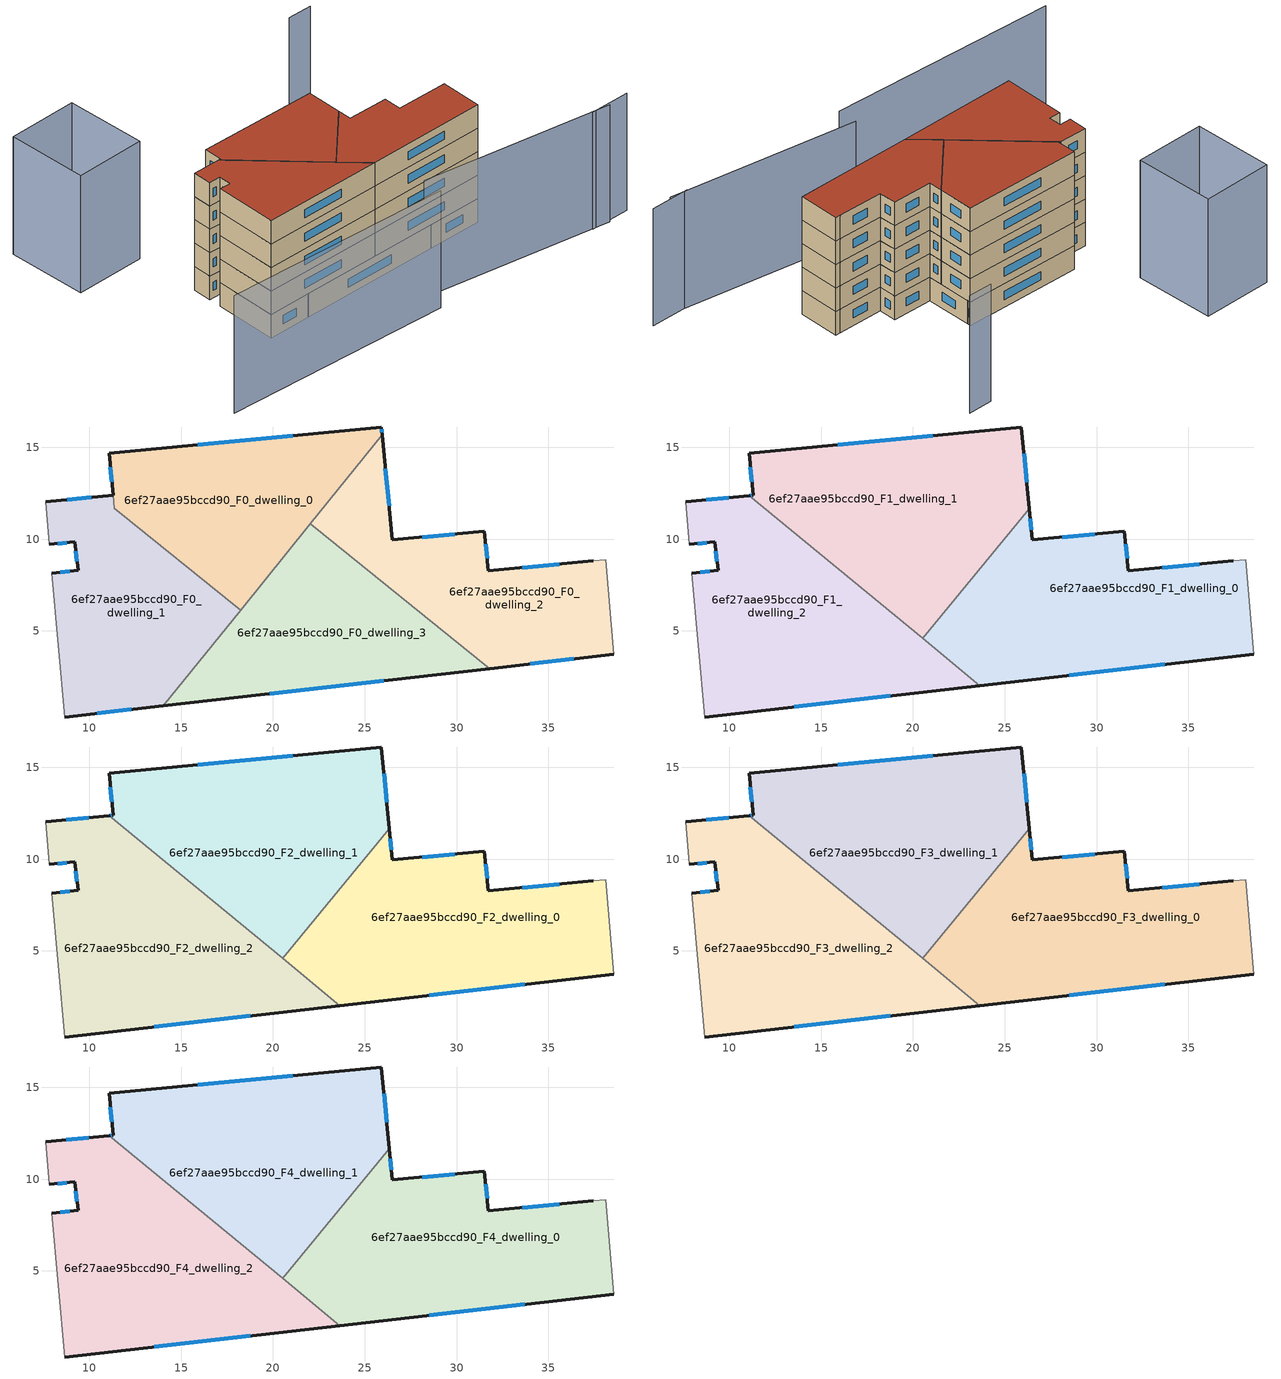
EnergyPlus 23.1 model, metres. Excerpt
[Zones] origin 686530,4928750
6ef27aae95bccd90_F0_dwelling_0
 floor ground (EU_floor_Construction): 25.9,16.1 25.94,15.69 18.24,6.14 11.36,11.68 11.07,14.66 z0
 wall outside (EU_wall_Construction): 25.94,15.69 25.9,16.1 11.07,14.66 11.29,12.39 z0:3
 wall to 6ef27aae95bccd90_F0_dwelling_1 (EU_wall_Construction): 11.29,12.38 11.36,11.68 18.24,6.14 z0:3
 wall to 6ef27aae95bccd90_F0_dwelling_2 (EU_wall_Construction): 22.02,10.83 25.94,15.69 z0:3
 wall to 6ef27aae95bccd90_F0_dwelling_3 (EU_wall_Construction): 18.24,6.14 22.02,10.83 z0:3
 window (EU_Window_Construction): 11.15,13.92 11.22,13.13 / 21.08,15.64 15.9,15.13 / 25.93,15.83 25.92,15.97 z0.98:2.02
6ef27aae95bccd90_F0_dwelling_1
 floor ground (EU_floor_Construction): 18.24,6.14 14.04,0.93 8.67,0.31 7.97,8.15 9.38,8.29 9.21,9.86 7.82,9.71 7.61,12.04 11.29,12.38 11.36,11.68 z0
 wall outside (EU_wall_Construction): 11.29,12.38 7.61,12.04 / 8.67,0.31 14.04,0.93 / 7.82,9.71 9.21,9.86 9.38,8.29 7.97,8.15 z0:3
 wall adiabatic (EU_wall_Construction): 7.61,12.04 7.82,9.71 / 7.97,8.15 8.67,0.31 z0:3
 wall to 6ef27aae95bccd90_F0_dwelling_3 (EU_wall_Construction): 14.04,0.93 18.24,6.14 z0:3
 window (EU_Window_Construction): 10.1,12.27 8.81,12.15 / 10.42,0.51 12.29,0.73 / 8.92,8.25 8.43,8.2 / 9.27,9.35 9.33,8.8 / 8.28,9.76 8.76,9.81 z0.98:2.02
6ef27aae95bccd90_F0_dwelling_2
 floor ground (EU_floor_Construction): 38.11,8.87 38.57,3.73 31.79,2.95 22.02,10.83 25.94,15.69 26.5,9.95 31.51,10.43 31.72,8.26 37.43,8.81 z0
 wall outside (EU_wall_Construction): 37.43,8.81 31.72,8.26 31.51,10.43 26.5,9.95 25.94,15.69 / 31.79,2.95 38.57,3.73 z0:3
 wall adiabatic (EU_wall_Construction): 38.57,3.73 38.11,8.87 37.43,8.81 z0:3
 wall to 6ef27aae95bccd90_F0_dwelling_3 (EU_wall_Construction): 22.02,10.83 31.79,2.95 z0:3
 window (EU_Window_Construction): 31.65,8.97 31.58,9.73 / 35.58,8.64 33.58,8.44 / 34,3.21 36.36,3.48 / 26.32,11.82 26.13,13.83 / 29.88,10.28 28.13,10.11 z0.98:2.02
 ceiling adiabatic (EU_roof_Construction): 24.21,9.07 26.34,11.66 25.94,15.69 22.02,10.83 z3
6ef27aae95bccd90_F0_dwelling_3
 floor ground (EU_floor_Construction): 31.79,2.95 14.04,0.93 22.02,10.83 z0
 wall outside (EU_wall_Construction): 14.04,0.93 31.79,2.95 z0:3
 window (EU_Window_Construction): 19.81,1.59 26.02,2.29 z0.98:2.02
 ceiling adiabatic (EU_roof_Construction): 31.79,2.95 22.02,10.83 14.04,0.93 z3
6ef27aae95bccd90_F1_dwelling_0
 floor to 6ef27aae95bccd90_F0_dwelling_2 (EU_floor_Construction): 38.11,8.87 38.57,3.73 31.79,2.95 24.21,9.07 26.34,11.66 26.5,9.95 31.51,10.43 31.72,8.26 37.43,8.81 z3
 floor adiabatic (EU_floor_Construction): 31.79,2.95 23.64,2.02 20.52,4.59 24.21,9.07 z3
 wall outside (EU_wall_Construction): 37.43,8.81 31.72,8.26 31.51,10.43 26.5,9.95 26.34,11.66 / 23.64,2.02 38.57,3.73 z3:6
 wall adiabatic (EU_wall_Construction): 38.57,3.73 38.11,8.87 37.43,8.81 z3:6
 wall to 6ef27aae95bccd90_F1_dwelling_1 (EU_wall_Construction): 26.34,11.66 20.52,4.59 z3:6
 wall to 6ef27aae95bccd90_F1_dwelling_2 (EU_wall_Construction): 20.52,4.59 23.64,2.02 z3:6
 window (EU_Window_Construction): 31.65,8.97 31.58,9.73 / 35.58,8.64 33.58,8.44 / 28.5,2.58 33.71,3.17 / 26.45,10.51 26.39,11.1 / 29.88,10.28 28.13,10.11 z3.98:5.02
6ef27aae95bccd90_F1_dwelling_1
 floor to 6ef27aae95bccd90_F0_dwelling_0 (EU_floor_Construction): 25.9,16.1 25.94,15.69 18.4,6.34 11.31,12.18 11.29,12.38 11.07,14.66 z3
 floor adiabatic (EU_floor_Construction): 25.9,16.1 26.34,11.66 20.52,4.59 18.4,6.34 25.94,15.69 z3
 floor to 6ef27aae95bccd90_F0_dwelling_1 (EU_floor_Construction): 11.29,12.38 11.31,12.18 11.09,12.37 z3
 wall outside (EU_wall_Construction): 26.34,11.66 25.9,16.1 11.07,14.66 11.29,12.38 11.09,12.37 z3:6
 wall to 6ef27aae95bccd90_F1_dwelling_2 (EU_wall_Construction): 11.09,12.37 20.52,4.6 z3:6
 window (EU_Window_Construction): 21.08,15.64 15.9,15.13 / 26.2,13.1 26.04,14.66 / 11.23,12.38 11.16,12.37 / 11.15,13.92 11.22,13.13 z3.98:5.02
6ef27aae95bccd90_F1_dwelling_2
 floor to 6ef27aae95bccd90_F0_dwelling_1 (EU_floor_Construction): 18.24,6.14 14.04,0.93 8.67,0.31 7.97,8.15 9.38,8.29 9.21,9.86 7.82,9.71 7.61,12.04 11.09,12.37 11.31,12.18 11.36,11.68 z3
 floor to 6ef27aae95bccd90_F0_dwelling_0 (EU_floor_Construction): 18.4,6.34 18.24,6.14 11.36,11.68 11.31,12.18 z3
 floor adiabatic (EU_floor_Construction): 23.64,2.02 14.04,0.93 18.4,6.34 z3
 wall outside (EU_wall_Construction): 7.82,9.71 9.21,9.86 9.38,8.29 7.97,8.15 / 11.09,12.37 7.61,12.04 / 8.67,0.31 23.64,2.02 z3:6
 wall adiabatic (EU_wall_Construction): 7.61,12.04 7.82,9.71 / 7.97,8.15 8.67,0.31 z3:6
 window (EU_Window_Construction): 9.27,9.35 9.33,8.8 / 8.28,9.76 8.76,9.81 / 9.96,12.26 8.74,12.15 / 13.54,0.87 18.77,1.47 / 8.92,8.25 8.43,8.2 z3.98:5.02
6ef27aae95bccd90_F2_dwelling_0
 floor to 6ef27aae95bccd90_F1_dwelling_0 (EU_floor_Construction): 38.11,8.87 38.57,3.73 23.64,2.02 20.52,4.59 26.34,11.66 26.5,9.95 31.51,10.43 31.72,8.26 37.43,8.81 z6
 wall outside (EU_wall_Construction): 37.43,8.81 31.72,8.26 31.51,10.43 26.5,9.95 26.34,11.66 / 23.64,2.02 38.57,3.73 z6:9
 wall adiabatic (EU_wall_Construction): 38.57,3.73 38.11,8.87 37.43,8.81 z6:9
 wall to 6ef27aae95bccd90_F2_dwelling_1 (EU_wall_Construction): 26.34,11.66 20.52,4.59 z6:9
 wall to 6ef27aae95bccd90_F2_dwelling_2 (EU_wall_Construction): 20.52,4.59 23.64,2.02 z6:9
 window (EU_Window_Construction): 31.65,8.97 31.58,9.73 / 35.58,8.64 33.58,8.44 / 28.5,2.58 33.71,3.17 / 26.45,10.51 26.39,11.1 / 29.88,10.28 28.13,10.11 z6.98:8.02
6ef27aae95bccd90_F2_dwelling_1
 floor to 6ef27aae95bccd90_F1_dwelling_1 (EU_floor_Construction): 25.9,16.1 26.34,11.66 20.52,4.59 11.09,12.37 11.29,12.38 11.07,14.66 z6
 wall outside (EU_wall_Construction): 26.34,11.66 25.9,16.1 11.07,14.66 11.29,12.38 11.09,12.37 z6:9
 wall to 6ef27aae95bccd90_F2_dwelling_2 (EU_wall_Construction): 11.09,12.37 20.52,4.6 z6:9
 window (EU_Window_Construction): 21.08,15.64 15.9,15.13 / 26.2,13.1 26.04,14.66 / 11.23,12.38 11.16,12.37 / 11.15,13.92 11.22,13.13 z6.98:8.02
6ef27aae95bccd90_F2_dwelling_2
 floor to 6ef27aae95bccd90_F1_dwelling_2 (EU_floor_Construction): 23.64,2.02 8.67,0.31 7.97,8.15 9.38,8.29 9.21,9.86 7.82,9.71 7.61,12.04 11.09,12.37 z6
 wall outside (EU_wall_Construction): 7.82,9.71 9.21,9.86 9.38,8.29 7.97,8.15 / 11.09,12.37 7.61,12.04 / 8.67,0.31 23.64,2.02 z6:9
 wall adiabatic (EU_wall_Construction): 7.61,12.04 7.82,9.71 / 7.97,8.15 8.67,0.31 z6:9
 window (EU_Window_Construction): 9.27,9.35 9.33,8.8 / 8.28,9.76 8.76,9.81 / 9.96,12.26 8.74,12.15 / 13.54,0.87 18.77,1.47 / 8.92,8.25 8.43,8.2 z6.98:8.02
6ef27aae95bccd90_F3_dwelling_0
 floor to 6ef27aae95bccd90_F2_dwelling_0 (EU_floor_Construction): 38.11,8.87 38.57,3.73 23.64,2.02 20.52,4.59 26.34,11.66 26.5,9.95 31.51,10.43 31.72,8.26 37.43,8.81 z9
 wall outside (EU_wall_Construction): 37.43,8.81 31.72,8.26 31.51,10.43 26.5,9.95 26.34,11.66 / 23.64,2.02 38.57,3.73 z9:12
 wall adiabatic (EU_wall_Construction): 38.57,3.73 38.11,8.87 37.43,8.81 z9:12
 wall to 6ef27aae95bccd90_F3_dwelling_1 (EU_wall_Construction): 26.34,11.66 20.52,4.59 z9:12
 wall to 6ef27aae95bccd90_F3_dwelling_2 (EU_wall_Construction): 20.52,4.59 23.64,2.02 z9:12
 window (EU_Window_Construction): 31.65,8.97 31.58,9.73 / 35.58,8.64 33.58,8.44 / 28.5,2.58 33.71,3.17 / 26.45,10.51 26.39,11.1 / 29.88,10.28 28.13,10.11 z9.98:11.02
6ef27aae95bccd90_F3_dwelling_1
 floor to 6ef27aae95bccd90_F2_dwelling_1 (EU_floor_Construction): 25.9,16.1 26.34,11.66 20.52,4.59 11.09,12.37 11.29,12.38 11.07,14.66 z9
 wall outside (EU_wall_Construction): 26.34,11.66 25.9,16.1 11.07,14.66 11.29,12.38 11.09,12.37 z9:12
 wall to 6ef27aae95bccd90_F3_dwelling_2 (EU_wall_Construction): 11.09,12.37 20.52,4.6 z9:12
 window (EU_Window_Construction): 21.08,15.64 15.9,15.13 / 26.2,13.1 26.04,14.66 / 11.23,12.38 11.16,12.37 / 11.15,13.92 11.22,13.13 z9.98:11.02
6ef27aae95bccd90_F3_dwelling_2
 floor to 6ef27aae95bccd90_F2_dwelling_2 (EU_floor_Construction): 23.64,2.02 8.67,0.31 7.97,8.15 9.38,8.29 9.21,9.86 7.82,9.71 7.61,12.04 11.09,12.37 z9
 wall outside (EU_wall_Construction): 7.82,9.71 9.21,9.86 9.38,8.29 7.97,8.15 / 11.09,12.37 7.61,12.04 / 8.67,0.31 23.64,2.02 z9:12
 wall adiabatic (EU_wall_Construction): 7.61,12.04 7.82,9.71 / 7.97,8.15 8.67,0.31 z9:12
 window (EU_Window_Construction): 9.27,9.35 9.33,8.8 / 8.28,9.76 8.76,9.81 / 9.96,12.26 8.74,12.15 / 13.54,0.87 18.77,1.47 / 8.92,8.25 8.43,8.2 z9.98:11.02
6ef27aae95bccd90_F4_dwelling_0
 floor to 6ef27aae95bccd90_F3_dwelling_0 (EU_floor_Construction): 38.11,8.87 38.57,3.73 23.64,2.02 20.52,4.59 26.34,11.66 26.5,9.95 31.51,10.43 31.72,8.26 37.43,8.81 z12
 wall outside (EU_wall_Construction): 37.43,8.81 31.72,8.26 31.51,10.43 26.5,9.95 26.34,11.66 / 23.64,2.02 38.57,3.73 z12:15
 wall adiabatic (EU_wall_Construction): 38.57,3.73 38.11,8.87 37.43,8.81 z12:15
 wall to 6ef27aae95bccd90_F4_dwelling_1 (EU_wall_Construction): 26.34,11.66 20.52,4.59 z12:15
 wall to 6ef27aae95bccd90_F4_dwelling_2 (EU_wall_Construction): 20.52,4.59 23.64,2.02 z12:15
 window (EU_Window_Construction): 31.65,8.97 31.58,9.73 / 35.58,8.64 33.58,8.44 / 28.5,2.58 33.71,3.17 / 26.45,10.51 26.39,11.1 / 29.88,10.28 28.13,10.11 z12.98:14.02
 roof outside (EU_roof_Construction): 38.57,3.73 38.11,8.87 37.43,8.81 31.72,8.26 31.51,10.43 26.5,9.95 26.34,11.66 20.52,4.59 23.64,2.02 z15
6ef27aae95bccd90_F4_dwelling_1
 floor to 6ef27aae95bccd90_F3_dwelling_1 (EU_floor_Construction): 25.9,16.1 26.34,11.66 20.52,4.59 11.09,12.37 11.29,12.38 11.07,14.66 z12
 wall outside (EU_wall_Construction): 26.34,11.66 25.9,16.1 11.07,14.66 11.29,12.38 11.09,12.37 z12:15
 wall to 6ef27aae95bccd90_F4_dwelling_2 (EU_wall_Construction): 11.09,12.37 20.52,4.6 z12:15
 window (EU_Window_Construction): 21.08,15.64 15.9,15.13 / 26.2,13.1 26.04,14.66 / 11.23,12.38 11.16,12.37 / 11.15,13.92 11.22,13.13 z12.98:14.02
 roof outside (EU_roof_Construction): 20.52,4.59 26.34,11.66 25.9,16.1 11.07,14.66 11.29,12.38 11.09,12.37 z15
6ef27aae95bccd90_F4_dwelling_2
 floor to 6ef27aae95bccd90_F3_dwelling_2 (EU_floor_Construction): 23.64,2.02 8.67,0.31 7.97,8.15 9.38,8.29 9.21,9.86 7.82,9.71 7.61,12.04 11.09,12.37 z12
 wall outside (EU_wall_Construction): 7.82,9.71 9.21,9.86 9.38,8.29 7.97,8.15 / 11.09,12.37 7.61,12.04 / 8.67,0.31 23.64,2.02 z12:15
 wall adiabatic (EU_wall_Construction): 7.61,12.04 7.82,9.71 / 7.97,8.15 8.67,0.31 z12:15
 window (EU_Window_Construction): 9.27,9.35 9.33,8.8 / 8.28,9.76 8.76,9.81 / 9.96,12.26 8.74,12.15 / 13.54,0.87 18.77,1.47 / 8.92,8.25 8.43,8.2 z12.98:14.02
 roof outside (EU_roof_Construction): 23.64,2.02 11.09,12.37 7.61,12.04 7.82,9.71 9.21,9.86 9.38,8.29 7.97,8.15 8.67,0.31 z15
shading: 25.76,-3.72 49.48,-4.68 / 47.23,-4.66 52.16,-4.12 / -2.66,-8.04 26.03,-6.19 / 35.64,28.55 32.6,28.25 / 6.56,20.09 -2.08,18.93 / -2.08,18.93 -3.4,28.8 / -3.4,28.8 5.24,29.96 / 5.24,29.96 6.56,20.09 z0:15
[Building]
EU S2 Campaign: North Axis=0; Terrain=City; Solar Distribution=FullExterior
[Site:Location]
Bologna: Latitude=44.5; Longitude=11.25; Time Zone=1; Elevation=37
[SizingPeriod:WeatherFileDays]
AnnualSizingPeriod: Begin Month=1; Begin Day of Month=1; End Month=12; End Day of Month=31; Day of Week for Start Day=Monday; Use Weather File Daylight Saving Period=No; Use Weather File Rain and Snow Indicators=No
[MATERIAL]
EU_InternalMass_Material: Roughness=MediumRough; Thickness=0.1; Conductivity=1; Density=1800; Specific Heat=900; Thermal Absorptance=0.9; Solar Absorptance=0.7; Visible Absorptance=0.7
[MATERIAL:NOMASS] Roughness=MediumRough; Thermal Absorptance=0.9; Solar Absorptance=0.7; Visible Absorptance=0.7
Name | Thermal Resistance
EU_wall_NoMass | 0.905828
EU_roof_NoMass | 0.37593
EU_floor_NoMass | 0.67114
[WINDOWMATERIAL:SIMPLEGLAZINGSYSTEM]
EU_Window_SimpleGlazing: UFactor=4.52486; Solar Heat Gain Coefficient=0.85; Visible Transmittance=0.85
[CONSTRUCTION]
EU_wall_Construction: EU_wall_NoMass
EU_roof_Construction: EU_roof_NoMass
EU_floor_Construction: EU_floor_NoMass
EU_InternalMass_Construction: EU_InternalMass_Material
EU_Window_Construction: EU_Window_SimpleGlazing
[ZONE] Type=1; Multiplier=1; Ceiling Height=autocalculate; Floor Area=autocalculate; Part of Total Floor Area=Yes
Name | Volume
6ef27aae95bccd90_F0_dwelling_0 | 238.789
6ef27aae95bccd90_F1_dwelling_0; 6ef27aae95bccd90_F2_dwelling_0; 6ef27aae95bccd90_F3_dwelling_0; 6ef27aae95bccd90_F4_dwelling_0 | 319.403
6ef27aae95bccd90_F0_dwelling_1 | 240.31
6ef27aae95bccd90_F1_dwelling_1; 6ef27aae95bccd90_F2_dwelling_1; 6ef27aae95bccd90_F3_dwelling_1; 6ef27aae95bccd90_F4_dwelling_1 | 319.409
6ef27aae95bccd90_F0_dwelling_2 | 239.547
6ef27aae95bccd90_F1_dwelling_2; 6ef27aae95bccd90_F2_dwelling_2; 6ef27aae95bccd90_F3_dwelling_2; 6ef27aae95bccd90_F4_dwelling_2 | 319.393
6ef27aae95bccd90_F0_dwelling_3 | 239.59
[INTERNALMASS] Construction=EU_InternalMass_Construction
Name | Zone or ZoneList | Surface Area
6ef27aae95bccd90_F0_dwelling_0_EU_InternalMass | 6ef27aae95bccd90_F0_dwelling_0 | 79.5975
6ef27aae95bccd90_F0_dwelling_1_EU_InternalMass | 6ef27aae95bccd90_F0_dwelling_1 | 80.1043
6ef27aae95bccd90_F0_dwelling_2_EU_InternalMass | 6ef27aae95bccd90_F0_dwelling_2 | 79.8489
6ef27aae95bccd90_F0_dwelling_3_EU_InternalMass | 6ef27aae95bccd90_F0_dwelling_3 | 79.8634
6ef27aae95bccd90_F1_dwelling_0_EU_InternalMass | 6ef27aae95bccd90_F1_dwelling_0 | 106.47
6ef27aae95bccd90_F1_dwelling_1_EU_InternalMass | 6ef27aae95bccd90_F1_dwelling_1 | 106.468
6ef27aae95bccd90_F1_dwelling_2_EU_InternalMass | 6ef27aae95bccd90_F1_dwelling_2 | 106.465
6ef27aae95bccd90_F2_dwelling_0_EU_InternalMass | 6ef27aae95bccd90_F2_dwelling_0 | 106.47
6ef27aae95bccd90_F2_dwelling_1_EU_InternalMass | 6ef27aae95bccd90_F2_dwelling_1 | 106.468
6ef27aae95bccd90_F2_dwelling_2_EU_InternalMass | 6ef27aae95bccd90_F2_dwelling_2 | 106.465
6ef27aae95bccd90_F3_dwelling_0_EU_InternalMass | 6ef27aae95bccd90_F3_dwelling_0 | 106.47
6ef27aae95bccd90_F3_dwelling_1_EU_InternalMass | 6ef27aae95bccd90_F3_dwelling_1 | 106.468
6ef27aae95bccd90_F3_dwelling_2_EU_InternalMass | 6ef27aae95bccd90_F3_dwelling_2 | 106.465
6ef27aae95bccd90_F4_dwelling_0_EU_InternalMass | 6ef27aae95bccd90_F4_dwelling_0 | 106.47
6ef27aae95bccd90_F4_dwelling_1_EU_InternalMass | 6ef27aae95bccd90_F4_dwelling_1 | 106.468
6ef27aae95bccd90_F4_dwelling_2_EU_InternalMass | 6ef27aae95bccd90_F4_dwelling_2 | 106.465
[OTHEREQUIPMENT] Fuel Type=Electricity; Design Level Calculation Method=Watts/Area; Power per Zone Floor Area=1; Fraction Latent=0; Fraction Radiant=0; Fraction Lost=0; Carbon Dioxide Generation Rate=0; EndUse Subcategory=EU_Step8_InternalGains
Name | Zone or ZoneList or Space or SpaceList | Schedule
EU_Step8_InternalGain_6ef27aae95bccd90_F0_dwelling_0_f000 | 6ef27aae95bccd90_F0_dwelling_0 | EU_Step8_GainSchedule_6ef27aae95bccd90_F0_dwelling_0_f000
EU_Step8_InternalGain_6ef27aae95bccd90_F0_dwelling_1_f000 | 6ef27aae95bccd90_F0_dwelling_1 | EU_Step8_GainSchedule_6ef27aae95bccd90_F0_dwelling_1_f000
EU_Step8_InternalGain_6ef27aae95bccd90_F0_dwelling_2_f000 | 6ef27aae95bccd90_F0_dwelling_2 | EU_Step8_GainSchedule_6ef27aae95bccd90_F0_dwelling_2_f000
EU_Step8_InternalGain_6ef27aae95bccd90_F0_dwelling_3_f000 | 6ef27aae95bccd90_F0_dwelling_3 | EU_Step8_GainSchedule_6ef27aae95bccd90_F0_dwelling_3_f000
EU_Step8_InternalGain_6ef27aae95bccd90_F1_dwelling_0_f000 | 6ef27aae95bccd90_F1_dwelling_0 | EU_Step8_GainSchedule_6ef27aae95bccd90_F1_dwelling_0_f000
EU_Step8_InternalGain_6ef27aae95bccd90_F1_dwelling_1_f000 | 6ef27aae95bccd90_F1_dwelling_1 | EU_Step8_GainSchedule_6ef27aae95bccd90_F1_dwelling_1_f000
EU_Step8_InternalGain_6ef27aae95bccd90_F1_dwelling_2_f000 | 6ef27aae95bccd90_F1_dwelling_2 | EU_Step8_GainSchedule_6ef27aae95bccd90_F1_dwelling_2_f000
EU_Step8_InternalGain_6ef27aae95bccd90_F2_dwelling_0_f000 | 6ef27aae95bccd90_F2_dwelling_0 | EU_Step8_GainSchedule_6ef27aae95bccd90_F2_dwelling_0_f000
EU_Step8_InternalGain_6ef27aae95bccd90_F2_dwelling_1_f000 | 6ef27aae95bccd90_F2_dwelling_1 | EU_Step8_GainSchedule_6ef27aae95bccd90_F2_dwelling_1_f000
EU_Step8_InternalGain_6ef27aae95bccd90_F2_dwelling_2_f000 | 6ef27aae95bccd90_F2_dwelling_2 | EU_Step8_GainSchedule_6ef27aae95bccd90_F2_dwelling_2_f000
EU_Step8_InternalGain_6ef27aae95bccd90_F3_dwelling_0_f000 | 6ef27aae95bccd90_F3_dwelling_0 | EU_Step8_GainSchedule_6ef27aae95bccd90_F3_dwelling_0_f000
EU_Step8_InternalGain_6ef27aae95bccd90_F3_dwelling_1_f000 | 6ef27aae95bccd90_F3_dwelling_1 | EU_Step8_GainSchedule_6ef27aae95bccd90_F3_dwelling_1_f000
EU_Step8_InternalGain_6ef27aae95bccd90_F3_dwelling_2_f000 | 6ef27aae95bccd90_F3_dwelling_2 | EU_Step8_GainSchedule_6ef27aae95bccd90_F3_dwelling_2_f000
EU_Step8_InternalGain_6ef27aae95bccd90_F4_dwelling_0_f000 | 6ef27aae95bccd90_F4_dwelling_0 | EU_Step8_GainSchedule_6ef27aae95bccd90_F4_dwelling_0_f000
EU_Step8_InternalGain_6ef27aae95bccd90_F4_dwelling_1_f000 | 6ef27aae95bccd90_F4_dwelling_1 | EU_Step8_GainSchedule_6ef27aae95bccd90_F4_dwelling_1_f000
EU_Step8_InternalGain_6ef27aae95bccd90_F4_dwelling_2_f000 | 6ef27aae95bccd90_F4_dwelling_2 | EU_Step8_GainSchedule_6ef27aae95bccd90_F4_dwelling_2_f000
[ZONEVENTILATION:DESIGNFLOWRATE] Schedule=EU_AlwaysOn; Design Flow Rate Calculation Method=AirChanges/Hour; Air Changes per Hour=0.73129; Ventilation Type=Natural; Fan Pressure Rise=0; Fan Total Efficiency=1; Constant Term Coefficient=1; Temperature Term Coefficient=0; Velocity Term Coefficient=0; Velocity Squared Term Coefficient=0; Minimum Indoor Temperature=-100; Maximum Indoor Temperature=100; Delta Temperature=-100; Minimum Outdoor Temperature=-100; Maximum Outdoor Temperature=100; Maximum Wind Speed=40
Name | Zone or ZoneList or Space or SpaceList
EU_ConstantAir_6ef27aae95bccd90_F0_dwelling_0 | 6ef27aae95bccd90_F0_dwelling_0
EU_ConstantAir_6ef27aae95bccd90_F0_dwelling_1 | 6ef27aae95bccd90_F0_dwelling_1
EU_ConstantAir_6ef27aae95bccd90_F0_dwelling_2 | 6ef27aae95bccd90_F0_dwelling_2
EU_ConstantAir_6ef27aae95bccd90_F0_dwelling_3 | 6ef27aae95bccd90_F0_dwelling_3
EU_ConstantAir_6ef27aae95bccd90_F1_dwelling_0 | 6ef27aae95bccd90_F1_dwelling_0
EU_ConstantAir_6ef27aae95bccd90_F1_dwelling_1 | 6ef27aae95bccd90_F1_dwelling_1
EU_ConstantAir_6ef27aae95bccd90_F1_dwelling_2 | 6ef27aae95bccd90_F1_dwelling_2
EU_ConstantAir_6ef27aae95bccd90_F2_dwelling_0 | 6ef27aae95bccd90_F2_dwelling_0
EU_ConstantAir_6ef27aae95bccd90_F2_dwelling_1 | 6ef27aae95bccd90_F2_dwelling_1
EU_ConstantAir_6ef27aae95bccd90_F2_dwelling_2 | 6ef27aae95bccd90_F2_dwelling_2
EU_ConstantAir_6ef27aae95bccd90_F3_dwelling_0 | 6ef27aae95bccd90_F3_dwelling_0
EU_ConstantAir_6ef27aae95bccd90_F3_dwelling_1 | 6ef27aae95bccd90_F3_dwelling_1
EU_ConstantAir_6ef27aae95bccd90_F3_dwelling_2 | 6ef27aae95bccd90_F3_dwelling_2
EU_ConstantAir_6ef27aae95bccd90_F4_dwelling_0 | 6ef27aae95bccd90_F4_dwelling_0
EU_ConstantAir_6ef27aae95bccd90_F4_dwelling_1 | 6ef27aae95bccd90_F4_dwelling_1
EU_ConstantAir_6ef27aae95bccd90_F4_dwelling_2 | 6ef27aae95bccd90_F4_dwelling_2
[HVACTEMPLATE:THERMOSTAT] Constant Heating Setpoint=20; Constant Cooling Setpoint=50
EU_HeatOnly_6ef27aae95bccd90_F0_dwelling_0; EU_HeatOnly_6ef27aae95bccd90_F0_dwelling_1; EU_HeatOnly_6ef27aae95bccd90_F0_dwelling_2; EU_HeatOnly_6ef27aae95bccd90_F0_dwelling_3; EU_HeatOnly_6ef27aae95bccd90_F1_dwelling_0; EU_HeatOnly_6ef27aae95bccd90_F1_dwelling_1; EU_HeatOnly_6ef27aae95bccd90_F1_dwelling_2; EU_HeatOnly_6ef27aae95bccd90_F2_dwelling_0; EU_HeatOnly_6ef27aae95bccd90_F2_dwelling_1; EU_HeatOnly_6ef27aae95bccd90_F2_dwelling_2; EU_HeatOnly_6ef27aae95bccd90_F3_dwelling_0; EU_HeatOnly_6ef27aae95bccd90_F3_dwelling_1; EU_HeatOnly_6ef27aae95bccd90_F3_dwelling_2; EU_HeatOnly_6ef27aae95bccd90_F4_dwelling_0; EU_HeatOnly_6ef27aae95bccd90_F4_dwelling_1; EU_HeatOnly_6ef27aae95bccd90_F4_dwelling_2
[HVACTEMPLATE:ZONE:IDEALLOADSAIRSYSTEM] System Availability Schedule=EU_AlwaysOn; Maximum Heating Supply Air Temperature=50; Minimum Cooling Supply Air Temperature=13; Maximum Heating Supply Air Humidity Ratio=0.0156; Minimum Cooling Supply Air Humidity Ratio=0.0077; Heating Limit=NoLimit; Cooling Limit=NoLimit; Heating Availability Schedule=EU_AlwaysOn; Cooling Availability Schedule=EU_CoolingOff; Dehumidification Control Type=ConstantSensibleHeatRatio; Cooling Sensible Heat Ratio=0.7; Dehumidification Setpoint=60; Humidification Control Type=None; Humidification Setpoint=30; Outdoor Air Method=None; Outdoor Air Flow Rate per Person=0.00944; Outdoor Air Flow Rate per Zone Floor Area=0; Outdoor Air Flow Rate per Zone=0; Demand Controlled Ventilation Type=None; Outdoor Air Economizer Type=NoEconomizer; Heat Recovery Type=None; Sensible Heat Recovery Effectiveness=0.7; Latent Heat Recovery Effectiveness=0.65
Name | Template Thermostat
6ef27aae95bccd90_F0_dwelling_0 | EU_HeatOnly_6ef27aae95bccd90_F0_dwelling_0
6ef27aae95bccd90_F0_dwelling_1 | EU_HeatOnly_6ef27aae95bccd90_F0_dwelling_1
6ef27aae95bccd90_F0_dwelling_2 | EU_HeatOnly_6ef27aae95bccd90_F0_dwelling_2
6ef27aae95bccd90_F0_dwelling_3 | EU_HeatOnly_6ef27aae95bccd90_F0_dwelling_3
6ef27aae95bccd90_F1_dwelling_0 | EU_HeatOnly_6ef27aae95bccd90_F1_dwelling_0
6ef27aae95bccd90_F1_dwelling_1 | EU_HeatOnly_6ef27aae95bccd90_F1_dwelling_1
6ef27aae95bccd90_F1_dwelling_2 | EU_HeatOnly_6ef27aae95bccd90_F1_dwelling_2
6ef27aae95bccd90_F2_dwelling_0 | EU_HeatOnly_6ef27aae95bccd90_F2_dwelling_0
6ef27aae95bccd90_F2_dwelling_1 | EU_HeatOnly_6ef27aae95bccd90_F2_dwelling_1
6ef27aae95bccd90_F2_dwelling_2 | EU_HeatOnly_6ef27aae95bccd90_F2_dwelling_2
6ef27aae95bccd90_F3_dwelling_0 | EU_HeatOnly_6ef27aae95bccd90_F3_dwelling_0
6ef27aae95bccd90_F3_dwelling_1 | EU_HeatOnly_6ef27aae95bccd90_F3_dwelling_1
6ef27aae95bccd90_F3_dwelling_2 | EU_HeatOnly_6ef27aae95bccd90_F3_dwelling_2
6ef27aae95bccd90_F4_dwelling_0 | EU_HeatOnly_6ef27aae95bccd90_F4_dwelling_0
6ef27aae95bccd90_F4_dwelling_1 | EU_HeatOnly_6ef27aae95bccd90_F4_dwelling_1
6ef27aae95bccd90_F4_dwelling_2 | EU_HeatOnly_6ef27aae95bccd90_F4_dwelling_2
[SIZING:ZONE] Zone Cooling Design Supply Air Temperature Input Method=SupplyAirTemperature; Zone Cooling Design Supply Air Temperature=13; Zone Heating Design Supply Air Temperature Input Method=SupplyAirTemperature; Zone Heating Design Supply Air Temperature=50; Zone Cooling Design Supply Air Humidity Ratio=0.008; Zone Heating Design Supply Air Humidity Ratio=0.008; Cooling Design Air Flow Method=DesignDay; Cooling Design Air Flow Rate=0; Cooling Minimum Air Flow per Zone Floor Area=0.000762; Cooling Minimum Air Flow=0; Cooling Minimum Air Flow Fraction=0.2; Heating Design Air Flow Method=DesignDay; Heating Design Air Flow Rate=0; Heating Maximum Air Flow per Zone Floor Area=0.002032; Heating Maximum Air Flow=0.141576; Heating Maximum Air Flow Fraction=0.3; Account for Dedicated Outdoor Air System=No; Dedicated Outdoor Air System Control Strategy=NeutralSupplyAir; Dedicated Outdoor Air Low Setpoint Temperature for Design=autosize; Dedicated Outdoor Air High Setpoint Temperature for Design=autosize; Zone Load Sizing Method=Sensible Load Only No Latent Load; Zone Latent Cooling Design Supply Air Humidity Ratio Input Method=HumidityRatioDifference; Zone Cooling Design Supply Air Humidity Ratio Difference=0.005; Zone Latent Heating Design Supply Air Humidity Ratio Input Method=HumidityRatioDifference; Zone Humidification Design Supply Air Humidity Ratio Difference=0.005
6ef27aae95bccd90_F0_dwelling_0; 6ef27aae95bccd90_F0_dwelling_1; 6ef27aae95bccd90_F0_dwelling_2; 6ef27aae95bccd90_F0_dwelling_3; 6ef27aae95bccd90_F1_dwelling_0; 6ef27aae95bccd90_F1_dwelling_1; 6ef27aae95bccd90_F1_dwelling_2; 6ef27aae95bccd90_F2_dwelling_0; 6ef27aae95bccd90_F2_dwelling_1; 6ef27aae95bccd90_F2_dwelling_2; 6ef27aae95bccd90_F3_dwelling_0; 6ef27aae95bccd90_F3_dwelling_1; 6ef27aae95bccd90_F3_dwelling_2; 6ef27aae95bccd90_F4_dwelling_0; 6ef27aae95bccd90_F4_dwelling_1; 6ef27aae95bccd90_F4_dwelling_2
[SCHEDULE:CONSTANT]
Name | Hourly Value
EU_AlwaysOn | 1
EU_CoolingOff | 0
[SCHEDULE:FILE] Column Number=1; Rows to Skip at Top=0; Number of Hours of Data=8760; Column Separator=Comma; Interpolate to Timestep=No; Minutes per Item=60; Adjust Schedule for Daylight Savings=Yes
Name | File
EU_Step8_GainSchedule_6ef27aae95bccd90_F0_dwelling_0_f000 | ../../schedules/6ef27aae95bccd90/6ef27aae95bccd90_F0_dwelling_0_f000_gain.csv
EU_Step8_GainSchedule_6ef27aae95bccd90_F0_dwelling_1_f000 | ../../schedules/6ef27aae95bccd90/6ef27aae95bccd90_F0_dwelling_1_f000_gain.csv
EU_Step8_GainSchedule_6ef27aae95bccd90_F0_dwelling_2_f000 | ../../schedules/6ef27aae95bccd90/6ef27aae95bccd90_F0_dwelling_2_f000_gain.csv
EU_Step8_GainSchedule_6ef27aae95bccd90_F0_dwelling_3_f000 | ../../schedules/6ef27aae95bccd90/6ef27aae95bccd90_F0_dwelling_3_f000_gain.csv
EU_Step8_GainSchedule_6ef27aae95bccd90_F1_dwelling_0_f000 | ../../schedules/6ef27aae95bccd90/6ef27aae95bccd90_F1_dwelling_0_f000_gain.csv
EU_Step8_GainSchedule_6ef27aae95bccd90_F1_dwelling_1_f000 | ../../schedules/6ef27aae95bccd90/6ef27aae95bccd90_F1_dwelling_1_f000_gain.csv
EU_Step8_GainSchedule_6ef27aae95bccd90_F1_dwelling_2_f000 | ../../schedules/6ef27aae95bccd90/6ef27aae95bccd90_F1_dwelling_2_f000_gain.csv
EU_Step8_GainSchedule_6ef27aae95bccd90_F2_dwelling_0_f000 | ../../schedules/6ef27aae95bccd90/6ef27aae95bccd90_F2_dwelling_0_f000_gain.csv
EU_Step8_GainSchedule_6ef27aae95bccd90_F2_dwelling_1_f000 | ../../schedules/6ef27aae95bccd90/6ef27aae95bccd90_F2_dwelling_1_f000_gain.csv
EU_Step8_GainSchedule_6ef27aae95bccd90_F2_dwelling_2_f000 | ../../schedules/6ef27aae95bccd90/6ef27aae95bccd90_F2_dwelling_2_f000_gain.csv
EU_Step8_GainSchedule_6ef27aae95bccd90_F3_dwelling_0_f000 | ../../schedules/6ef27aae95bccd90/6ef27aae95bccd90_F3_dwelling_0_f000_gain.csv
EU_Step8_GainSchedule_6ef27aae95bccd90_F3_dwelling_1_f000 | ../../schedules/6ef27aae95bccd90/6ef27aae95bccd90_F3_dwelling_1_f000_gain.csv
EU_Step8_GainSchedule_6ef27aae95bccd90_F3_dwelling_2_f000 | ../../schedules/6ef27aae95bccd90/6ef27aae95bccd90_F3_dwelling_2_f000_gain.csv
EU_Step8_GainSchedule_6ef27aae95bccd90_F4_dwelling_0_f000 | ../../schedules/6ef27aae95bccd90/6ef27aae95bccd90_F4_dwelling_0_f000_gain.csv
EU_Step8_GainSchedule_6ef27aae95bccd90_F4_dwelling_1_f000 | ../../schedules/6ef27aae95bccd90/6ef27aae95bccd90_F4_dwelling_1_f000_gain.csv
EU_Step8_GainSchedule_6ef27aae95bccd90_F4_dwelling_2_f000 | ../../schedules/6ef27aae95bccd90/6ef27aae95bccd90_F4_dwelling_2_f000_gain.csv
